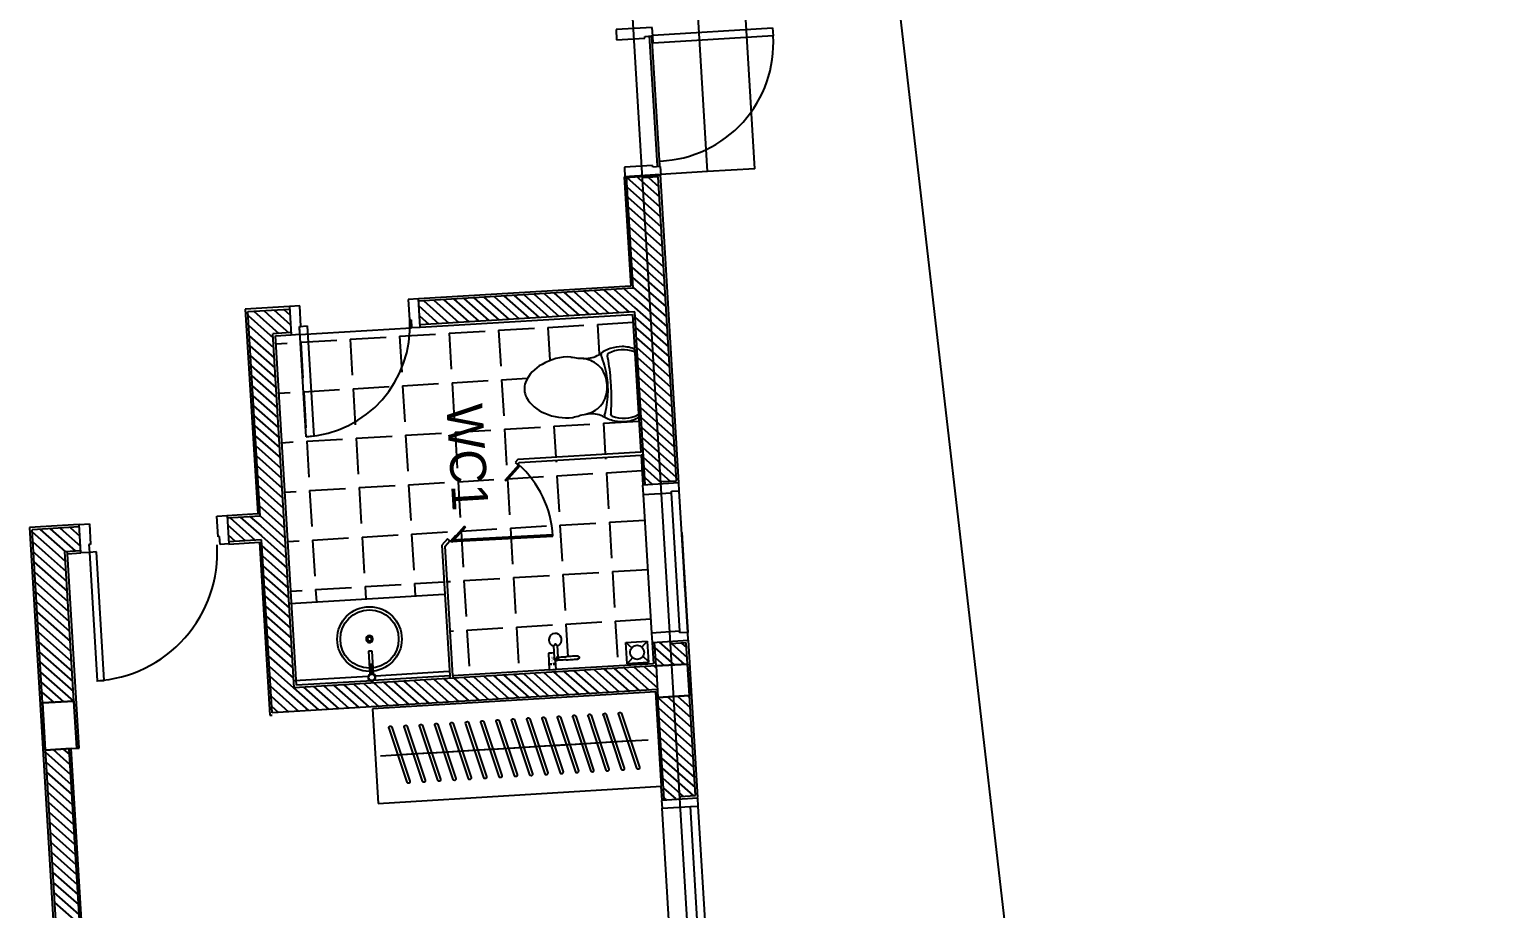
# Model space of a CAD drawing. Extents: x 550108 to 550131.4, y 1838379.2 to 1838423.5.
# Drawn here: x 550122.02 to 550131.39, y 1838406.88 to 1838412.45 of the extents above; entities that cross this region are included whole.
import ezdxf

# ---------------------------------------------------------------- set-up
doc = ezdxf.new("R2010")
doc.units = 0
for name, color, linetype in [('Level 1', 7, 'Continuous'), ('Level 10', 7, 'Continuous'), ('Level 11', 7, 'Continuous'), ('Level 13', 7, 'Continuous'), ('Level 14', 7, 'Continuous'), ('Level 15', 7, 'Continuous'), ('Level 18', 7, 'Continuous'), ('Level 23', 7, 'Continuous'), ('Level 3', 7, 'Continuous'), ('Level 4', 7, 'Continuous'), ('Level 5', 7, 'Continuous'), ('Level 6', 7, 'Continuous'), ('Level 7', 7, 'Continuous'), ('Level 8', 7, 'Continuous'), ('Level 9', 7, 'Continuous')]:
    doc.layers.add(name, color=color, linetype=linetype)

# ---------------------------------------------------------------- blocks, each defined once
blk = doc.blocks.new('FURNI2')
at = {"layer": 'Level 1'}
for p, q in [((-561.62, 439.54), (-561.62, 259.54)), ((-501.62, 439.54), (-561.62, 439.54)), ((-501.62, 259.54), (-501.62, 439.54)), ((-561.62, 259.54), (-501.62, 259.54))]:
    blk.add_line(p, q, dxfattribs=at)
blk = doc.blocks.new('CUADI0')
at = {"layer": 'Level 5'}
for p, q in [((-46.5, 9), (-40, 9)), ((-46.5, -9), (-46.5, 9)), ((-40, 9), (-40, -4)), ((41, 9), (47.5, 9)), ((41, -4), (41, 9)), ((47.5, 9), (47.5, -9)), ((-41, -9), (-46.5, -9)), ((-41, -4), (-41, -9)), ((-40, -4), (-41, -4)), ((-36.5, -9), (-41, -9)), ((-41, -9), (-41, -90.62)), ((-36.5, -90.62), (-36.5, -9)), ((42, -4), (41, -4)), ((42, -9), (42, -4)), ((47.5, -9), (42, -9)), ((-41, -90.62), (-36.5, -90.62))]:
    blk.add_line(p, q, dxfattribs=at)
blk.add_arc((-41.5, -9), 81.62, 270, 0, dxfattribs=at)
blk = doc.blocks.new('CUA_20')
at = {"layer": 'Level 5'}
for p, q in [((-42, 11.5), (-42, 87.75)), ((-42, 87.75), (-37, 87.75)), ((-37, 87.75), (-37, 11.5)), ((-47, 11.5), (-47, -11.5)), ((-41.5, 11.5), (-47, 11.5)), ((-41.5, 6.5), (-41.5, 11.5)), ((-37, 11.5), (-41.5, 11.5)), ((-37, 11.5), (-41.5, 11.5)), ((47, 11.5), (41.5, 11.5)), ((41.5, 11.5), (41.5, 6.5)), ((47, -11.5), (47, 11.5)), ((-40.5, 6.5), (-41.5, 6.5)), ((-40.5, -11.5), (-40.5, 6.5)), ((41.5, 6.5), (40.5, 6.5)), ((40.5, 6.5), (40.5, -11.5)), ((-47, -11.5), (-40.5, -11.5)), ((40.5, -11.5), (47, -11.5))]:
    blk.add_line(p, q, dxfattribs=at)
blk.add_arc((-37, 12.75), 75, 359.14136, 90, dxfattribs=at)
blk = doc.blocks.new('CUA_W0')
at = {"layer": 'Level 5'}
for p, q in [((65, 1.41), (19.52, 47.44)), ((64, 1), (18.81, 46.74)), ((0, 2.22), (0, 1.3)), ((0, 2.22), (13, 2.22)), ((13, 1.3), (0, 1.3)), ((13, 2.22), (13, 1.3)), ((52, 2.22), (52, 1.3)), ((52, 2.22), (65, 2.22)), ((65, 1.3), (52, 1.3)), ((65, 1), (59.9, 1)), ((65, 2.22), (65, 1.3))]:
    blk.add_line(p, q, dxfattribs=at)
blk.add_arc((65, 1), 65, 134.39804, 180, dxfattribs=at)
blk = doc.blocks.new('SO1100')
at = {"layer": 'Level 7'}
for p, q in [((-60, 11.5), (-65, 11.5)), ((-65, 11.5), (-65, -11.5)), ((-60, 6.5), (-60, 11.5)), ((60, 11.5), (-60, 11.5)), ((65, 11.5), (60, 11.5)), ((60, 6.5), (60, 11.5)), ((65, -11.5), (65, 11.5)), ((-60, -11.5), (-60, 6.5)), ((60, 6.5), (-60, 6.5)), ((60, -11.5), (60, 6.5)), ((-65, -11.5), (-60, -11.5)), ((60, -11.5), (-60, -11.5)), ((60, -11.5), (65, -11.5))]:
    blk.add_line(p, q, dxfattribs=at)
blk = doc.blocks.new('TOILET')
at = {"layer": 'Level 3'}
for p, q in [((21.42, -1.91), (-21.42, -1.91)), ((19.4, -1.99), (-19.4, -1.99)), ((-17.17, -33.03), (-17.86, -35.55)), ((17.17, -33.03), (17.86, -35.55))]:
    blk.add_line(p, q, dxfattribs=at)
for centre, radius, start, end in [((-4.61, -11.11), 19.16, 151.28093, 176.45134), ((-0.98, -10.72), 20.73, 156.28619, 203.71381), ((-19.37, -2.64), 0.648, 92.31678, 156.28619), ((19.37, -2.64), 0.648, 23.71381, 87.68322), ((0.98, -10.72), 20.73, 336.28619, 23.71381), ((4.61, -11.11), 19.16, 3.54866, 28.71907), ((0.19, -11.41), 23.97, 176.45134, 195.29606), ((-0.4, -11.57), 23.36, 195.29606, 215.21466), ((-1.43, -140.04), 121.56, 90.39737, 97.40697), ((0, -346.28), 327.8, 89.60263, 90.39737), ((1.43, -140.04), 121.56, 82.59303, 89.60263), ((0.4, -11.57), 23.36, 324.78534, 344.70394), ((-0.19, -11.41), 23.97, 344.70394, 3.54866), ((-19.5, -22.41), 1.38, 230.67237, 288.99267), ((-18.91, -18.55), 1.17, 205.41048, 277.5788), ((-34.35, -32.74), 16.73, 355.45589, 27.37997), ((0.06, -79.21), 58.69, 95.83215, 108.99267), ((17.89, -295.13), 277.84, 97.23514, 97.5788), ((-0.04, -38.4), 17.95, 127.4036, 162.5964), ((0, -41.6), 20.61, 90, 122.07317), ((0, -78.67), 58.15, 84.16785, 95.83215), ((0, -41.6), 20.61, 57.92683, 90), ((-0.06, -79.21), 58.69, 71.00733, 84.16785), ((0.04, -38.4), 17.95, 17.4036, 52.5964), ((-17.89, -295.13), 277.84, 82.4212, 82.76486), ((34.35, -32.74), 16.73, 152.62003, 184.54411), ((18.91, -18.55), 1.17, 262.4212, 334.58952), ((19.5, -22.41), 1.38, 251.00733, 309.32763), ((-71.92, -29.75), 54.43, 346.05362, 355.45589), ((71.92, -29.75), 54.43, 184.54411, 190.28794), ((13.71, -46.12), 32.98, 174.34872, 207.68777), ((-13.71, -46.12), 32.98, 332.31223, 3.68346), ((-194.83, -80.51), 217.12, 9.68098, 10.89491), ((4.51, -52.86), 21.76, 203.22164, 244.77183), ((-4.51, -52.86), 21.76, 295.22817, 336.77836), ((0, -62.44), 11.17, 244.77183, 295.22817)]:
    blk.add_arc(centre, radius, start, end, dxfattribs=at)
blk = doc.blocks.new('___V_0')
at = {"layer": 'Level 3'}
for p, q in [((-9.89, 2.78), (-9.86, 2.78)), ((-9.89, 0.78), (-9.89, 0.78)), ((2.09, 0.87), (2.09, -6.52)), ((3.75, 8.49), (3.88, 2.89)), ((6, 8.49), (3.86, 8.49)), ((4.59, -6.57), (4.59, 0.79)), ((5, 5.61), (5, 4.26)), ((5, 1.82), (5, 1.78)), ((6, 0.78), (5.99, 0.78)), ((8.14, 8.49), (6, 8.49)), ((7, 4.26), (7, 5.61)), ((7, 1.78), (7, 1.85)), ((8, -2.01), (8.25, 8.49)), ((4.59, -2.01), (6, -2.01)), ((6, -2.01), (8, -2.01)), ((-0.77, -10.58), (-0.75, -10.8)), ((7.25, -10.8), (7.27, -10.58))]:
    blk.add_line(p, q, dxfattribs=at)
for points in [[(-10.24, 0.78), (-10.28, 0.78), (-10.32, 0.78), (-10.36, 0.78), (-10.4, 0.79), (-10.43, 0.8), (-10.47, 0.81), (-10.51, 0.82), (-10.55, 0.83), (-10.59, 0.84), (-10.63, 0.86), (-10.66, 0.87), (-10.7, 0.89), (-10.73, 0.91), (-10.77, 0.93), (-10.8, 0.95), (-10.83, 0.98), (-10.86, 1), (-10.9, 1.03), (-10.92, 1.05), (-10.95, 1.08), (-10.98, 1.11), (-11.01, 1.14), (-11.03, 1.17), (-11.06, 1.2), (-11.08, 1.24), (-11.1, 1.27), (-11.12, 1.31), (-11.14, 1.34), (-11.15, 1.38), (-11.17, 1.41), (-11.18, 1.45), (-11.19, 1.49), (-11.2, 1.53), (-11.21, 1.57), (-11.22, 1.61), (-11.23, 1.65), (-11.23, 1.69), (-11.23, 1.73), (-11.24, 1.77), (-11.24, 1.81), (-11.23, 1.85), (-11.23, 1.89), (-11.22, 1.93), (-11.22, 1.97), (-11.21, 2), (-11.2, 2.04), (-11.19, 2.08), (-11.18, 2.12), (-11.16, 2.16), (-11.15, 2.19), (-11.13, 2.23), (-11.11, 2.26), (-11.09, 2.3), (-11.07, 2.33), (-11.04, 2.37), (-11.02, 2.4), (-10.99, 2.43), (-10.97, 2.46), (-10.94, 2.49), (-10.91, 2.51), (-10.88, 2.54), (-10.85, 2.57), (-10.82, 2.59), (-10.79, 2.61), (-10.75, 2.63), (-10.72, 2.65), (-10.68, 2.67), (-10.65, 2.69), (-10.61, 2.71), (-10.57, 2.72), (-10.53, 2.73), (-10.49, 2.74), (-10.46, 2.75), (-10.42, 2.76), (-10.38, 2.77), (-10.34, 2.77), (-10.3, 2.78), (-10.26, 2.78), (-10.24, 2.78)], [(-2.92, 2.78), (-4.23, 2.78), (-5.42, 2.78), (-6.48, 2.78), (-7.42, 2.78), (-8.22, 2.78), (-8.89, 2.78), (-9.42, 2.78), (-9.82, 2.78), (-10.09, 2.78), (-10.22, 2.78), (-10.24, 2.78)], [(-10.24, 2.78), (-10.17, 2.78), (-9.96, 2.78), (-9.89, 2.78)], [(-9.89, 0.78), (-10.13, 0.78), (-10.23, 0.78), (-10.24, 0.78)], [(-10.24, 0.78), (-10.17, 0.78), (-9.96, 0.78), (-9.63, 0.78), (-9.15, 0.78), (-8.55, 0.78), (-7.81, 0.78), (-6.93, 0.78), (-5.93, 0.78), (-4.8, 0.78), (-3.54, 0.78), (-2.92, 0.78)], [(-2.92, 2.78), (-1.79, 2.78), (-0.77, 2.78), (0.14, 2.78), (0.94, 2.78), (1.63, 2.78), (2.2, 2.78), (2.61, 2.78)], [(2.09, 0.78), (1.56, 0.78), (0.86, 0.78), (0.05, 0.78), (-0.87, 0.78), (-1.9, 0.78), (-2.92, 0.78)], [(2.09, 1.78), (2.09, 1.77), (2.09, 1.75), (2.09, 1.73), (2.09, 1.7), (2.09, 1.67), (2.09, 1.63), (2.09, 1.58), (2.09, 1.53), (2.09, 1.47), (2.09, 1.41), (2.09, 1.34), (2.09, 1.26), (2.09, 1.18), (2.09, 1.09), (2.09, 1), (2.09, 0.9), (2.09, 0.83)], [(2.66, 2.78), (3.01, 2.78), (3.24, 2.78), (3.34, 2.78)], [(3.34, 0.78), (3.22, 0.78), (2.98, 0.78), (2.82, 0.78)], [(4.59, 0.83), (4.59, 0.93), (4.59, 1.03), (4.59, 1.12), (4.59, 1.21), (4.59, 1.29), (4.59, 1.36), (4.59, 1.43), (4.59, 1.49), (4.59, 1.55), (4.59, 1.6), (4.59, 1.64), (4.59, 1.68), (4.59, 1.71), (4.59, 1.74), (4.59, 1.76), (4.59, 1.77), (4.59, 1.78)], [(5.99, 2.78), (6, 2.78), (6, 2.78)], [(2.18, -6.4), (2.02, -6.45), (1.87, -6.5), (1.72, -6.55), (1.57, -6.62), (1.43, -6.69), (1.29, -6.76), (1.15, -6.84), (1.01, -6.93), (0.88, -7.02), (0.75, -7.11), (0.62, -7.21), (0.5, -7.32), (0.39, -7.43), (0.28, -7.55), (0.17, -7.67), (0.07, -7.79), (-0.03, -7.92), (-0.12, -8.05), (-0.21, -8.18), (-0.29, -8.32), (-0.36, -8.46), (-0.43, -8.61), (-0.5, -8.75), (-0.55, -8.9), (-0.61, -9.05), (-0.65, -9.21), (-0.69, -9.36), (-0.72, -9.52), (-0.75, -9.68), (-0.77, -9.84), (-0.78, -10), (-0.79, -10.16), (-0.79, -10.32), (-0.78, -10.48), (-0.77, -10.64), (-0.75, -10.79), (-0.72, -10.95), (-0.69, -11.11), (-0.65, -11.26), (-0.61, -11.42), (-0.56, -11.57), (-0.55, -11.6)], [(7.05, -11.6), (7.1, -11.45), (7.14, -11.29), (7.18, -11.14), (7.22, -10.98), (7.24, -10.82), (7.27, -10.67), (7.28, -10.51), (7.29, -10.35), (7.29, -10.19), (7.28, -10.03), (7.27, -9.87), (7.25, -9.71), (7.23, -9.55), (7.2, -9.39), (7.16, -9.24), (7.11, -9.08), (7.06, -8.93), (7.01, -8.78), (6.95, -8.63), (6.88, -8.49), (6.8, -8.35), (6.72, -8.21), (6.64, -8.07), (6.55, -7.94), (6.45, -7.81), (6.35, -7.69), (6.24, -7.57), (6.13, -7.45), (6.02, -7.34), (5.9, -7.23), (5.77, -7.13), (5.65, -7.04), (5.52, -6.94), (5.38, -6.86), (5.24, -6.78), (5.1, -6.7), (4.95, -6.63), (4.81, -6.57), (4.66, -6.51), (4.52, -6.46)]]:
    blk.add_lwpolyline(points, dxfattribs=at)
for centre, major_axis, start_param, end_param in [((3.25, -10.25), (4.04, 0), 2.807097, 2.848132), ((3.25, -10.25), (4.04, 0), 0.265335, 0.301153), ((3.25, -10.25), (4.04, 0), 3.224486, 3.28342), ((3.25, -10.47), (4.02, 0), 3.224486, 3.311483), ((3.25, -10.25), (4.04, 0), 3.384639, 3.759743), ((3.25, -10.47), (4.02, 0), 3.412376, 4.712389), ((3.25, -10.25), (4.04, 0), 4.16153, 4.302053), ((3.25, -10.25), (4.04, 0), 4.558722, 4.712389), ((3.25, -10.47), (-4.02, 0), 1.570796, 3.097693), ((3.25, -10.25), (4.04, 0), 5.808134, 6.228395)]:
    blk.add_ellipse(centre, major_axis=major_axis, ratio=0.98191, start_param=start_param, end_param=end_param, dxfattribs=at)
for points, degree in [([(2.11, 1.56), (2.09, 1.7), (2.09, 2), (2.24, 2.41), (2.52, 2.75), (2.91, 2.98), (3.2, 3.03), (3.34, 3.03)], 3), ([(2.09, 0.83), (2.09, 0.95), (2.16, 1.19), (2.44, 1.5), (2.85, 1.7), (3.18, 1.75), (3.34, 1.75)], 3), ([(3.34, 3.03), (3.49, 3.03), (3.78, 2.98), (4.16, 2.75), (4.45, 2.41), (4.57, 2.07), (4.59, 1.85), (4.59, 1.78)], 3), ([(3.34, 1.75), (3.51, 1.75), (3.83, 1.7), (4.25, 1.5), (4.53, 1.19), (4.59, 0.95), (4.59, 0.83)], 3), ([(2.12, -6.45), (2.14, -6.42), (2.16, -6.4), (2.21, -6.4), (2.26, -6.41), (2.29, -6.44), (2.31, -6.48)], 3), ([(2.31, -6.48), (2.33, -6.51), (2.36, -6.57), (2.42, -6.65), (2.47, -6.71), (2.51, -6.76), (2.55, -6.79), (2.58, -6.82), (2.6, -6.84), (2.63, -6.86), (2.67, -6.89), (2.72, -6.92), (2.77, -6.95), (2.82, -6.97), (2.86, -6.99), (2.9, -7), (2.96, -7.02), (3.07, -7.04), (3.17, -7.07), (3.25, -7.08)], 3), ([(3.15, -7.64), (3.12, -7.63), (3.07, -7.61), (3.02, -7.59), (2.99, -7.58)], 3), ([(3.25, -7.08), (3.27, -7.08), (3.3, -7.08), (3.33, -7.09), (3.34, -7.09)], 3), ([(3.3, -7.67), (3.28, -7.67), (3.27, -7.66), (3.25, -7.66)], 2), ([(3.34, -7.09), (3.41, -7.09), (3.51, -7.09), (3.62, -7.08), (3.68, -7.07), (3.72, -7.07), (3.76, -7.06), (3.81, -7.05), (3.87, -7.03), (3.92, -7.01), (3.96, -6.99), (3.98, -6.98), (3.99, -6.98), (4, -6.97), (4.02, -6.96), (4.05, -6.94), (4.09, -6.92), (4.13, -6.89), (4.15, -6.86), (4.17, -6.85), (4.19, -6.83), (4.22, -6.8), (4.24, -6.77), (4.28, -6.73), (4.31, -6.68), (4.36, -6.62), (4.38, -6.56), (4.4, -6.53)], 3), ([(3.55, -7.63), (3.53, -7.64), (3.47, -7.66), (3.4, -7.67), (3.34, -7.67)], 3), ([(4.4, -6.53), (4.41, -6.52), (4.43, -6.49), (4.46, -6.46), (4.49, -6.45), (4.53, -6.46), (4.56, -6.48), (4.57, -6.51)], 3)]:
    blk.add_open_spline(points, degree=degree, dxfattribs=at)
blk = doc.blocks.new('___B__')
at = {"layer": 'Level 3'}
for p, q in [((-49, 54.13), (49, 54.13)), ((1.19, 20.92), (-1.2, 20.92)), ((-1.2, 20.92), (-1.2, 6.42)), ((1.19, 6.43), (1.19, 20.92)), ((-0.3, 12.56), (-0.3, 6.33)), ((0.29, 12.56), (-0.3, 12.56)), ((0.29, 6.33), (0.29, 12.56)), ((-2.29, 5), (-49, 5)), ((49, 5), (2.29, 5))]:
    blk.add_line(p, q, dxfattribs=at)
for centre, radius in [((0, 28.62), 20.5), ((0, 28.62), 18.5), ((0, 28.62), 1.37), ((0, 4.35), 2)]:
    blk.add_circle(centre, radius, dxfattribs=at)
for centre, radius, start, end in [((0, 28.62), 2.2, 0, 180), ((0, 28.62), 2.2, 180, 0), ((0, 28.62), 1.37, 0, 180), ((0, 28.62), 1.37, 180, 0), ((0, 4.35), 2.39, 120.1574, 60.23163)]:
    blk.add_arc(centre, radius, start, end, dxfattribs=at)
blk = doc.blocks.new('D820X2')
at = {"layer": 'Level 5'}
for p, q in [((30.5, 4), (30.5, 74.12)), ((30.5, 74.12), (35.5, 74.12)), ((35.5, 74.12), (35.5, 4)), ((-35.5, 9), (-41, 9)), ((-41, 9), (-41, -9)), ((-35.5, 4), (-35.5, 9)), ((-34.5, 4), (-35.5, 4)), ((-34.5, -9), (-34.5, 4)), ((35.5, 4), (30.5, 4)), ((35.5, 4), (34.5, 4)), ((34.5, 4), (34.5, -9)), ((41, 9), (35.5, 9)), ((35.5, 9), (35.5, 4)), ((41, -9), (41, 9)), ((-41, -9), (-34.5, -9)), ((34.5, -9), (41, -9))]:
    blk.add_line(p, q, dxfattribs=at)
blk.add_arc((35.5, 4), 70.12, 90, 180, dxfattribs=at)
blk = doc.blocks.new('CUA_S1')
at = {"layer": 'Level 7'}
for p, q in [((-45, 11.5), (-50, 11.5)), ((-50, 11.5), (-50, -11.5)), ((-45, 6.5), (-45, 11.5)), ((45, 11.5), (-45, 11.5)), ((0, 11.5), (-45, 11.5)), ((-18.56, 11.5), (0, 11.5)), ((0, 11.5), (45, 11.5)), ((18.56, 11.5), (0, 11.5)), ((50, 11.5), (45, 11.5)), ((45, 11.5), (45, 6.5)), ((50, -11.5), (50, 11.5)), ((-44, 6.5), (-45, 6.5)), ((-44, -11.5), (-44, 6.5)), ((44, 6.5), (-44, 6.5)), ((45, 6.5), (44, 6.5)), ((44, 6.5), (44, -11.5)), ((-50, -11.5), (-44, -11.5)), ((-44, -11.5), (44, -11.5)), ((44, -11.5), (50, -11.5))]:
    blk.add_line(p, q, dxfattribs=at)
blk = doc.blocks.new('REPEAT')
at = {"layer": 'Level 11'}
for p, q in [((-151.62, -17.13), (-142.31, 17.65)), ((-149.69, -17.65), (-140.38, 17.13)), ((-141.89, -17.13), (-132.57, 17.65)), ((-139.96, -17.65), (-130.64, 17.13)), ((-132.16, -17.13), (-122.84, 17.65)), ((-130.23, -17.65), (-120.91, 17.13)), ((-122.42, -17.13), (-113.11, 17.65)), ((-120.49, -17.65), (-111.18, 17.13)), ((-112.69, -17.13), (-103.37, 17.65)), ((-110.76, -17.65), (-101.44, 17.13)), ((-102.96, -17.13), (-93.64, 17.65)), ((-101.03, -17.65), (-91.71, 17.13)), ((-93.22, -17.13), (-83.91, 17.65)), ((-91.29, -17.65), (-81.98, 17.13)), ((-83.49, -17.13), (-74.17, 17.65)), ((-81.56, -17.65), (-72.24, 17.13)), ((-73.76, -17.13), (-64.44, 17.65)), ((-71.83, -17.65), (-62.51, 17.13)), ((-64.02, -17.13), (-54.71, 17.65)), ((-62.09, -17.65), (-52.78, 17.13)), ((-54.29, -17.13), (-44.97, 17.65)), ((-52.36, -17.65), (-43.04, 17.13)), ((-44.56, -17.13), (-35.24, 17.65)), ((-42.63, -17.65), (-33.31, 17.13)), ((-34.82, -17.13), (-25.51, 17.65)), ((-32.89, -17.65), (-23.58, 17.13)), ((-25.09, -17.13), (-15.77, 17.65)), ((-23.16, -17.65), (-13.84, 17.13)), ((-15.36, -17.13), (-6.04, 17.65)), ((-13.43, -17.65), (-4.11, 17.13)), ((-5.62, -17.13), (3.69, 17.65)), ((-3.69, -17.65), (5.62, 17.13)), ((-158, 0), (-134, 0)), ((-148.27, 0), (-124.27, 0)), ((-138.53, 0), (-114.53, 0)), ((-128.8, 0), (-104.8, 0)), ((-119.07, 0), (-95.07, 0)), ((-109.33, 0), (-85.33, 0)), ((-99.6, 0), (-75.6, 0)), ((-89.87, 0), (-65.87, 0)), ((-80.13, 0), (-56.13, 0)), ((-70.4, 0), (-46.4, 0)), ((-60.67, 0), (-36.67, 0)), ((-50.93, 0), (-26.93, 0)), ((-41.2, 0), (-17.2, 0)), ((-31.47, 0), (-7.47, 0)), ((-21.73, 0), (2.27, 0)), ((-12, 0), (12, 0))]:
    blk.add_line(p, q, dxfattribs=at)
for centre, start, end in [((-141.34, 17.39), 345, 165), ((-131.61, 17.39), 345, 165), ((-121.87, 17.39), 345, 165), ((-112.14, 17.39), 345, 165), ((-102.41, 17.39), 345, 165), ((-92.67, 17.39), 345, 165), ((-82.94, 17.39), 345, 165), ((-73.21, 17.39), 345, 165), ((-63.47, 17.39), 345, 165), ((-53.74, 17.39), 345, 165), ((-44.01, 17.39), 345, 165), ((-34.27, 17.39), 345, 165), ((-24.54, 17.39), 345, 165), ((-14.81, 17.39), 345, 165), ((-5.07, 17.39), 345, 165), ((4.66, 17.39), 345, 165), ((-150.66, -17.39), 165, 345), ((-140.93, -17.39), 165, 345), ((-131.19, -17.39), 165, 345), ((-121.46, -17.39), 165, 345), ((-111.73, -17.39), 165, 345), ((-101.99, -17.39), 165, 345), ((-92.26, -17.39), 165, 345), ((-82.53, -17.39), 165, 345), ((-72.79, -17.39), 165, 345), ((-63.06, -17.39), 165, 345), ((-53.33, -17.39), 165, 345), ((-43.59, -17.39), 165, 345), ((-33.86, -17.39), 165, 345), ((-24.13, -17.39), 165, 345), ((-14.39, -17.39), 165, 345), ((-4.66, -17.39), 165, 345)]:
    blk.add_arc(centre, 1, start, end, dxfattribs=at)

msp = doc.modelspace()

# ---------------------------------------------------------------- linework, layer by layer
at = {"layer": 'Level 10'}
msp.add_line((550126.412, 1838422.3114), (550131.3862, 1838379.194), dxfattribs=at)
at = {"layer": 'Level 13'}
for p, q in [((550125.7992, 1838408.5642), (550125.9339, 1838408.5723)), ((550125.8073, 1838408.4294), (550125.7992, 1838408.5642)), ((550125.7992, 1838408.5642), (550125.8369, 1838408.5307)), ((550125.9004, 1838408.5346), (550125.9339, 1838408.5723)), ((550125.9339, 1838408.5723), (550125.942, 1838408.4376)), ((550125.8408, 1838408.4672), (550125.8073, 1838408.4294)), ((550125.942, 1838408.4376), (550125.8073, 1838408.4294)), ((550125.908, 1838408.4758), (550125.9415, 1838408.446))]:
    msp.add_line(p, q, dxfattribs=at)
msp.add_circle((550125.8706, 1838408.5009), 0.045, dxfattribs=at)
at = {"layer": 'Level 14'}
for p, q in [((550125.8039, 1838411.5155), (550126.0156, 1838411.3279)), ((550125.8629, 1838411.5233), (550126.0118, 1838411.3914)), ((550125.9423, 1838411.5131), (550126.0079, 1838411.4549)), ((550125.8077, 1838411.4519), (550126.0194, 1838411.2643)), ((550125.8116, 1838411.3884), (550126.0233, 1838411.2008)), ((550125.8154, 1838411.3249), (550126.0271, 1838411.1373)), ((550125.8192, 1838411.2614), (550126.0309, 1838411.0738)), ((550125.8231, 1838411.1978), (550126.0348, 1838411.0102)), ((550125.8269, 1838411.1343), (550126.0386, 1838410.9467)), ((550125.8307, 1838411.0708), (550126.0424, 1838410.8832)), ((550125.8346, 1838411.0073), (550126.0462, 1838410.8197)), ((550125.8384, 1838410.9437), (550126.0501, 1838410.7561)), ((550125.8422, 1838410.8802), (550126.0539, 1838410.6926)), ((550124.7722, 1838410.7462), (550124.9309, 1838410.6055)), ((550124.8357, 1838410.75), (550124.9944, 1838410.6093)), ((550124.8992, 1838410.7539), (550125.058, 1838410.6132)), ((550124.9627, 1838410.7577), (550125.1215, 1838410.617)), ((550125.0263, 1838410.7615), (550125.185, 1838410.6208)), ((550125.0898, 1838410.7654), (550125.2485, 1838410.6247)), ((550125.1533, 1838410.7692), (550125.3121, 1838410.6285)), ((550125.2168, 1838410.773), (550125.3756, 1838410.6323)), ((550125.2804, 1838410.7769), (550125.4391, 1838410.6362)), ((550125.3439, 1838410.7807), (550125.5026, 1838410.64)), ((550125.4074, 1838410.7845), (550125.5662, 1838410.6438)), ((550125.4709, 1838410.7884), (550125.6297, 1838410.6477)), ((550125.5344, 1838410.7922), (550125.6932, 1838410.6515)), ((550125.598, 1838410.796), (550125.7567, 1838410.6553)), ((550125.6615, 1838410.7999), (550125.8203, 1838410.6592)), ((550125.725, 1838410.8037), (550125.8537, 1838410.6896)), ((550125.7885, 1838410.8075), (550125.8499, 1838410.7532)), ((550125.8461, 1838410.8167), (550126.0577, 1838410.6291)), ((550125.8499, 1838410.7532), (550126.0616, 1838410.5656)), ((550123.4382, 1838410.6657), (550123.5574, 1838410.5601)), ((550123.5017, 1838410.6695), (550123.5535, 1838410.6236)), ((550123.5652, 1838410.6734), (550123.6714, 1838410.5793)), ((550123.6287, 1838410.6772), (550123.6676, 1838410.6428)), ((550124.4857, 1838410.6995), (550124.6133, 1838410.5863)), ((550124.5181, 1838410.7309), (550124.6768, 1838410.5902)), ((550124.5816, 1838410.7347), (550124.7404, 1838410.594)), ((550124.6451, 1838410.7385), (550124.8039, 1838410.5978)), ((550124.7086, 1838410.7424), (550124.8674, 1838410.6017)), ((550125.8537, 1838410.6896), (550126.0654, 1838410.502)), ((550123.4024, 1838410.6372), (550123.5612, 1838410.4965)), ((550123.4063, 1838410.5737), (550123.565, 1838410.433)), ((550123.5535, 1838410.6236), (550123.6604, 1838410.5289)), ((550123.5574, 1838410.5601), (550123.5969, 1838410.525)), ((550124.4895, 1838410.6359), (550124.5498, 1838410.5825)), ((550125.8576, 1838410.6261), (550126.0692, 1838410.4385)), ((550125.8614, 1838410.5626), (550126.0731, 1838410.375)), ((550123.4101, 1838410.5102), (550123.5689, 1838410.3695)), ((550125.8652, 1838410.4991), (550126.0769, 1838410.3115)), ((550123.4139, 1838410.4467), (550123.5727, 1838410.306)), ((550123.4178, 1838410.3831), (550123.5765, 1838410.2425)), ((550125.8691, 1838410.4355), (550126.0807, 1838410.248)), ((550125.8729, 1838410.372), (550126.0846, 1838410.1844)), ((550123.4216, 1838410.3196), (550123.5804, 1838410.1789)), ((550125.8767, 1838410.3085), (550126.0884, 1838410.1209)), ((550123.4254, 1838410.2561), (550123.5842, 1838410.1154)), ((550123.4293, 1838410.1926), (550123.588, 1838410.0519)), ((550125.8806, 1838410.245), (550126.0922, 1838410.0574)), ((550125.8844, 1838410.1814), (550126.0961, 1838409.9939)), ((550123.4331, 1838410.129), (550123.5919, 1838409.9884)), ((550125.8882, 1838410.1179), (550126.0999, 1838409.9303)), ((550123.4369, 1838410.0655), (550123.5957, 1838409.9248)), ((550123.4408, 1838410.002), (550123.5995, 1838409.8613)), ((550125.8921, 1838410.0544), (550126.1037, 1838409.8668)), ((550123.4446, 1838409.9385), (550123.6034, 1838409.7978)), ((550125.8959, 1838409.9909), (550126.1076, 1838409.8033)), ((550125.8997, 1838409.9274), (550126.1114, 1838409.7398)), ((550123.4484, 1838409.875), (550123.6072, 1838409.7343)), ((550123.4523, 1838409.8114), (550123.611, 1838409.6707)), ((550125.9036, 1838409.8638), (550126.1152, 1838409.6762)), ((550123.4561, 1838409.7479), (550123.6149, 1838409.6072)), ((550125.9074, 1838409.8003), (550126.1191, 1838409.6127)), ((550125.9112, 1838409.7368), (550126.0793, 1838409.5878)), ((550123.4599, 1838409.6844), (550123.6187, 1838409.5437)), ((550123.4638, 1838409.6209), (550123.6225, 1838409.4802)), ((550125.9151, 1838409.6733), (550126.0209, 1838409.5795)), ((550123.4676, 1838409.5573), (550123.6264, 1838409.4166)), ((550125.9189, 1838409.6097), (550125.9681, 1838409.5661)), ((550123.4714, 1838409.4938), (550123.6302, 1838409.3531)), ((550123.2895, 1838409.3544), (550123.4483, 1838409.2137)), ((550123.353, 1838409.3582), (550123.4868, 1838409.2397)), ((550123.4166, 1838409.362), (550123.4829, 1838409.3032)), ((550123.4753, 1838409.4303), (550123.634, 1838409.2896)), ((550123.4791, 1838409.3668), (550123.6379, 1838409.2261)), ((550122.0326, 1838409.2657), (550122.1778, 1838409.137)), ((550122.0826, 1838409.2816), (550122.2413, 1838409.1409)), ((550122.1461, 1838409.2854), (550122.3048, 1838409.1447)), ((550122.2096, 1838409.2892), (550122.3386, 1838409.1749)), ((550122.2731, 1838409.2931), (550122.3347, 1838409.2384)), ((550123.2722, 1838409.3096), (550123.3848, 1838409.2099)), ((550123.276, 1838409.2461), (550123.3212, 1838409.206)), ((550123.4829, 1838409.3032), (550123.6417, 1838409.1625)), ((550122.0364, 1838409.2022), (550122.1143, 1838409.1332)), ((550123.4868, 1838409.2397), (550123.6455, 1838409.099)), ((550123.4906, 1838409.1762), (550123.6494, 1838409.0355)), ((550122.0402, 1838409.1387), (550122.0507, 1838409.1294)), ((550122.0441, 1838409.0752), (550122.2557, 1838408.8876)), ((550122.0507, 1838409.1294), (550122.2519, 1838408.9511)), ((550122.1143, 1838409.1332), (550122.2481, 1838409.0146)), ((550122.1778, 1838409.137), (550122.2442, 1838409.0781)), ((550123.4944, 1838409.1127), (550123.6532, 1838408.972)), ((550122.0479, 1838409.0116), (550122.2596, 1838408.8241)), ((550123.4983, 1838409.0491), (550123.657, 1838408.9084)), ((550123.5021, 1838408.9856), (550123.6609, 1838408.8449)), ((550122.0517, 1838408.9481), (550122.2634, 1838408.7605)), ((550122.0556, 1838408.8846), (550122.2672, 1838408.697)), ((550123.5059, 1838408.9221), (550123.6647, 1838408.7814)), ((550122.0594, 1838408.8211), (550122.2711, 1838408.6335)), ((550123.5098, 1838408.8586), (550123.6685, 1838408.7179)), ((550123.5136, 1838408.795), (550123.6724, 1838408.6543)), ((550122.0632, 1838408.7575), (550122.2749, 1838408.57)), ((550122.0671, 1838408.694), (550122.2787, 1838408.5064)), ((550123.5174, 1838408.7315), (550123.6762, 1838408.5908)), ((550122.0709, 1838408.6305), (550122.2826, 1838408.4429)), ((550123.5213, 1838408.668), (550123.68, 1838408.5273)), ((550123.5251, 1838408.6045), (550123.6839, 1838408.4638)), ((550122.0747, 1838408.567), (550122.2864, 1838408.3794)), ((550122.0786, 1838408.5035), (550122.2902, 1838408.3159)), ((550123.5289, 1838408.5409), (550123.6877, 1838408.4003)), ((550125.9841, 1838408.5298), (550126.1054, 1838408.4223)), ((550126.0102, 1838408.5668), (550126.1689, 1838408.4261)), ((550126.0737, 1838408.5706), (550126.0822, 1838408.5631)), ((550126.0896, 1838408.5566), (550126.1881, 1838408.4693)), ((550126.1531, 1838408.5604), (550126.1842, 1838408.5328)), ((550122.0824, 1838408.4399), (550122.2941, 1838408.2523)), ((550123.5328, 1838408.4774), (550123.6915, 1838408.3367)), ((550123.5366, 1838408.4139), (550123.6915, 1838408.2766)), ((550125.7878, 1838408.4031), (550125.9465, 1838408.2624)), ((550125.8513, 1838408.407), (550125.9994, 1838408.2757)), ((550125.9148, 1838408.4108), (550125.9956, 1838408.3392)), ((550125.9783, 1838408.4146), (550125.9917, 1838408.4028)), ((550125.9879, 1838408.4663), (550126.0419, 1838408.4185)), ((550122.0862, 1838408.3764), (550122.294, 1838408.1923)), ((550122.0901, 1838408.3129), (550122.2304, 1838408.1885)), ((550123.5404, 1838408.3504), (550123.628, 1838408.2728)), ((550124.1997, 1838408.3073), (550124.3584, 1838408.1666)), ((550124.2632, 1838408.3111), (550124.422, 1838408.1704)), ((550124.3267, 1838408.315), (550124.4855, 1838408.1743)), ((550124.3902, 1838408.3188), (550124.549, 1838408.1781)), ((550124.4538, 1838408.3226), (550124.6125, 1838408.1819)), ((550124.5173, 1838408.3265), (550124.6761, 1838408.1858)), ((550124.5808, 1838408.3303), (550124.7396, 1838408.1896)), ((550124.6443, 1838408.3341), (550124.8031, 1838408.1934)), ((550124.7079, 1838408.338), (550124.8666, 1838408.1973)), ((550124.7714, 1838408.3418), (550124.9302, 1838408.2011)), ((550124.8349, 1838408.3456), (550124.9937, 1838408.2049)), ((550124.8984, 1838408.3495), (550125.0572, 1838408.2088)), ((550124.962, 1838408.3533), (550125.1207, 1838408.2126)), ((550125.0255, 1838408.3571), (550125.1842, 1838408.2164)), ((550125.089, 1838408.361), (550125.2478, 1838408.2203)), ((550125.1525, 1838408.3648), (550125.3113, 1838408.2241)), ((550125.2161, 1838408.3686), (550125.3748, 1838408.2279)), ((550125.2796, 1838408.3725), (550125.4383, 1838408.2318)), ((550125.3431, 1838408.3763), (550125.5019, 1838408.2356)), ((550125.4066, 1838408.3801), (550125.5654, 1838408.2394)), ((550125.4702, 1838408.384), (550125.6289, 1838408.2433)), ((550125.5337, 1838408.3878), (550125.6924, 1838408.2471)), ((550125.5972, 1838408.3916), (550125.756, 1838408.2509)), ((550125.6607, 1838408.3955), (550125.8195, 1838408.2548)), ((550125.7243, 1838408.3993), (550125.883, 1838408.2586)), ((550122.0939, 1838408.2494), (550122.1669, 1838408.1846)), ((550123.5443, 1838408.2868), (550123.5644, 1838408.269)), ((550123.5481, 1838408.2233), (550123.6597, 1838408.1244)), ((550123.5644, 1838408.269), (550123.7232, 1838408.1283)), ((550123.628, 1838408.2728), (550123.7867, 1838408.1321)), ((550123.6915, 1838408.2766), (550123.8502, 1838408.1359)), ((550123.755, 1838408.2805), (550123.9138, 1838408.1398)), ((550123.8185, 1838408.2843), (550123.9773, 1838408.1436)), ((550123.8821, 1838408.2881), (550124.0408, 1838408.1474)), ((550123.9456, 1838408.292), (550124.1043, 1838408.1513)), ((550124.0091, 1838408.2958), (550124.1679, 1838408.1551)), ((550124.0726, 1838408.2996), (550124.2314, 1838408.1589)), ((550124.1362, 1838408.3035), (550124.2949, 1838408.1628)), ((550126.063, 1838408.2194), (550126.2111, 1838408.0881)), ((550126.1265, 1838408.2232), (550126.2072, 1838408.1517)), ((550126.19, 1838408.227), (550126.2034, 1838408.2152)), ((550122.0977, 1838408.1858), (550122.1034, 1838408.1808)), ((550123.5519, 1838408.1598), (550123.5961, 1838408.1206)), ((550126.0032, 1838408.2122), (550126.2149, 1838408.0246)), ((550126.0071, 1838408.1487), (550126.2187, 1838407.9611)), ((550126.0109, 1838408.0852), (550126.2226, 1838407.8976)), ((550126.0147, 1838408.0216), (550126.2264, 1838407.834)), ((550126.0185, 1838407.9581), (550126.2302, 1838407.7705)), ((550122.1169, 1838407.8682), (550122.2756, 1838407.7275)), ((550122.1668, 1838407.8841), (550122.2718, 1838407.791)), ((550122.2303, 1838407.8879), (550122.268, 1838407.8546)), ((550126.0224, 1838407.8946), (550126.2341, 1838407.707)), ((550122.1207, 1838407.8047), (550122.2795, 1838407.664)), ((550126.0262, 1838407.8311), (550126.2379, 1838407.6435)), ((550126.03, 1838407.7675), (550126.2269, 1838407.5931)), ((550122.1245, 1838407.7412), (550122.2833, 1838407.6005)), ((550122.1284, 1838407.6776), (550122.2871, 1838407.5369)), ((550126.0339, 1838407.704), (550126.1634, 1838407.5893)), ((550122.1322, 1838407.6141), (550122.291, 1838407.4734)), ((550126.0377, 1838407.6405), (550126.1157, 1838407.5714)), ((550126.0415, 1838407.577), (550126.0522, 1838407.5675)), ((550122.136, 1838407.5506), (550122.2948, 1838407.4099)), ((550122.1399, 1838407.4871), (550122.2986, 1838407.3464)), ((550122.1437, 1838407.4235), (550122.3025, 1838407.2828)), ((550122.1475, 1838407.36), (550122.3063, 1838407.2193)), ((550122.1514, 1838407.2965), (550122.3101, 1838407.1558)), ((550122.1552, 1838407.233), (550122.314, 1838407.0923)), ((550122.159, 1838407.1694), (550122.3178, 1838407.0288)), ((550122.1629, 1838407.1059), (550122.3216, 1838406.9652)), ((550122.1667, 1838407.0424), (550122.3255, 1838406.9017)), ((550122.1705, 1838406.9789), (550122.3293, 1838406.8382)), ((550122.1744, 1838406.9153), (550122.3331, 1838406.7747))]:
    msp.add_line(p, q, dxfattribs=at)
at = {"layer": 'Level 15'}
for p, q in [((550124.9913, 1838410.5441), (550125.2195, 1838410.5579)), ((550125.3051, 1838410.5631), (550125.5333, 1838410.5768)), ((550125.3051, 1838410.5631), (550125.3176, 1838410.3553)), ((550125.6189, 1838410.582), (550125.8444, 1838410.5956)), ((550125.6189, 1838410.582), (550125.6301, 1838410.3948)), ((550123.5785, 1838410.4589), (550123.6508, 1838410.4633)), ((550123.7363, 1838410.4684), (550123.9645, 1838410.4822)), ((550123.7363, 1838410.4684), (550123.7501, 1838410.2402)), ((550124.0501, 1838410.4874), (550124.2783, 1838410.5011)), ((550124.0501, 1838410.4874), (550124.0638, 1838410.2592)), ((550124.3638, 1838410.5063), (550124.592, 1838410.5201)), ((550124.3638, 1838410.5063), (550124.3776, 1838410.2781)), ((550124.6776, 1838410.5252), (550124.9058, 1838410.539)), ((550124.6776, 1838410.5252), (550124.6914, 1838410.297)), ((550124.9913, 1838410.5441), (550125.0051, 1838410.316)), ((550124.069, 1838410.1736), (550124.2972, 1838410.1874)), ((550124.3828, 1838410.1925), (550124.611, 1838410.2063)), ((550124.3828, 1838410.1925), (550124.3965, 1838409.9643)), ((550124.6965, 1838410.2115), (550124.9247, 1838410.2252)), ((550124.6965, 1838410.2115), (550124.7103, 1838409.9833)), ((550125.0103, 1838410.2304), (550125.1736, 1838410.2402)), ((550125.0103, 1838410.2304), (550125.024, 1838410.0022)), ((550123.5974, 1838410.1451), (550123.6697, 1838410.1495)), ((550123.7553, 1838410.1547), (550123.9834, 1838410.1684)), ((550123.7553, 1838410.1547), (550123.769, 1838409.9265)), ((550124.069, 1838410.1736), (550124.0828, 1838409.9454)), ((550124.7155, 1838409.8977), (550124.9436, 1838409.9115)), ((550125.0292, 1838409.9166), (550125.2574, 1838409.9304)), ((550125.0292, 1838409.9166), (550125.043, 1838409.6885)), ((550125.343, 1838409.9356), (550125.5711, 1838409.9493)), ((550125.343, 1838409.9356), (550125.3548, 1838409.7395)), ((550125.6567, 1838409.9545), (550125.8822, 1838409.9681)), ((550125.6567, 1838409.9545), (550125.6685, 1838409.7584)), ((550123.6164, 1838409.8314), (550123.6886, 1838409.8358)), ((550123.7742, 1838409.8409), (550124.0024, 1838409.8547)), ((550123.7742, 1838409.8409), (550123.788, 1838409.6127)), ((550124.0879, 1838409.8598), (550124.3161, 1838409.8736)), ((550124.0879, 1838409.8598), (550124.1017, 1838409.6317)), ((550124.4017, 1838409.8788), (550124.6299, 1838409.8925)), ((550124.4017, 1838409.8788), (550124.4155, 1838409.6506)), ((550124.7155, 1838409.8977), (550124.7292, 1838409.6695)), ((550125.356, 1838409.7195), (550125.3567, 1838409.7074)), ((550125.6698, 1838409.7384), (550125.6705, 1838409.7263)), ((550125.3619, 1838409.6218), (550125.5901, 1838409.6356)), ((550125.3619, 1838409.6218), (550125.3757, 1838409.3936)), ((550125.6756, 1838409.6408), (550125.9012, 1838409.6544)), ((550125.6756, 1838409.6408), (550125.6894, 1838409.4126)), ((550123.7931, 1838409.5272), (550124.0213, 1838409.5409)), ((550123.7931, 1838409.5272), (550123.8069, 1838409.299)), ((550124.1069, 1838409.5461), (550124.3351, 1838409.5599)), ((550124.1069, 1838409.5461), (550124.1206, 1838409.3179)), ((550124.4206, 1838409.565), (550124.6488, 1838409.5788)), ((550124.4206, 1838409.565), (550124.4344, 1838409.3368)), ((550124.7344, 1838409.584), (550124.9626, 1838409.5977)), ((550124.7344, 1838409.584), (550124.7482, 1838409.3558)), ((550125.0481, 1838409.6027), (550125.0619, 1838409.3747)), ((550125.0483, 1838409.6029), (550125.2763, 1838409.6167)), ((550123.6353, 1838409.5176), (550123.7076, 1838409.522)), ((550125.6946, 1838409.327), (550125.9201, 1838409.3406)), ((550124.1258, 1838409.2323), (550124.354, 1838409.2461)), ((550124.4396, 1838409.2513), (550124.6677, 1838409.265)), ((550124.4396, 1838409.2513), (550124.4533, 1838409.0231)), ((550124.7533, 1838409.27), (550124.7671, 1838409.042)), ((550124.7535, 1838409.2702), (550124.9815, 1838409.284)), ((550125.0671, 1838409.2891), (550125.2953, 1838409.3029)), ((550125.0671, 1838409.2891), (550125.0808, 1838409.0609)), ((550125.3808, 1838409.3081), (550125.609, 1838409.3218)), ((550125.3808, 1838409.3081), (550125.3946, 1838409.0799)), ((550125.6946, 1838409.327), (550125.7083, 1838409.0988)), ((550123.6542, 1838409.2039), (550123.7265, 1838409.2082)), ((550123.8121, 1838409.2134), (550124.0402, 1838409.2272)), ((550123.8121, 1838409.2134), (550123.8258, 1838408.9852)), ((550124.1258, 1838409.2323), (550124.1396, 1838409.0042)), ((550124.7722, 1838408.9564), (550125.0004, 1838408.9702)), ((550125.086, 1838408.9754), (550125.3142, 1838408.9891)), ((550125.086, 1838408.9754), (550125.0998, 1838408.7472)), ((550125.3998, 1838408.9943), (550125.6279, 1838409.0081)), ((550125.3998, 1838408.9943), (550125.4135, 1838408.7661)), ((550125.7135, 1838409.0132), (550125.939, 1838409.0268)), ((550125.7135, 1838409.0132), (550125.7273, 1838408.7851)), ((550123.6732, 1838408.8901), (550123.7454, 1838408.8945)), ((550123.831, 1838408.8997), (550124.0592, 1838408.9134)), ((550123.831, 1838408.8997), (550123.8356, 1838408.8226)), ((550124.1447, 1838408.9186), (550124.3729, 1838408.9324)), ((550124.1447, 1838408.9186), (550124.1494, 1838408.8416)), ((550124.4585, 1838408.9375), (550124.6464, 1838408.9489)), ((550124.4585, 1838408.9375), (550124.4631, 1838408.8605)), ((550124.6664, 1838408.9501), (550124.6867, 1838408.9513)), ((550124.7722, 1838408.9564), (550124.786, 1838408.7283)), ((550125.4187, 1838408.6806), (550125.6469, 1838408.6943)), ((550125.7324, 1838408.6995), (550125.958, 1838408.7131)), ((550125.7324, 1838408.6995), (550125.7462, 1838408.4713)), ((550124.6853, 1838408.6363), (550124.7056, 1838408.6375)), ((550124.7912, 1838408.6427), (550125.0194, 1838408.6565)), ((550124.7912, 1838408.6427), (550124.8049, 1838408.4145)), ((550125.1049, 1838408.6616), (550125.3331, 1838408.6754)), ((550125.1049, 1838408.6616), (550125.1187, 1838408.4334)), ((550125.4187, 1838408.6806), (550125.4312, 1838408.4739)), ((550125.4324, 1838408.4538), (550125.4325, 1838408.4524))]:
    msp.add_line(p, q, dxfattribs=at)
at = {"layer": 'Level 18'}
msp.add_line((550126.4762, 1838402.033), (550125.4644, 1838418.8025), dxfattribs=at)
at = {"layer": 'Level 4'}
for p, q in [((550126.0183, 1838411.5327), (550125.7887, 1838411.5188)), ((550125.7887, 1838411.5188), (550125.8305, 1838410.8251)), ((550125.8464, 1838410.811), (550125.8036, 1838411.5197)), ((550125.9035, 1838411.5258), (550125.9044, 1838411.5108)), ((550126.0042, 1838411.5168), (550125.9044, 1838411.5108)), ((550126.1204, 1838409.5903), (550126.0042, 1838411.5168)), ((550126.1363, 1838409.5762), (550126.0183, 1838411.5327)), ((550125.8305, 1838410.8251), (550124.483, 1838410.7438)), ((550125.8464, 1838410.811), (550124.4839, 1838410.7288)), ((550123.6645, 1838410.6944), (550123.385, 1838410.6775)), ((550123.385, 1838410.6775), (550123.4633, 1838409.3799)), ((550123.4009, 1838410.6635), (550123.6654, 1838410.6794)), ((550123.4792, 1838409.3658), (550123.4009, 1838410.6635)), ((550125.8554, 1838410.6613), (550124.4929, 1838410.5791)), ((550125.9217, 1838409.5633), (550125.8554, 1838410.6613)), ((550124.4938, 1838410.5641), (550125.8414, 1838410.6454)), ((550125.8414, 1838410.6454), (550125.8941, 1838409.772)), ((550123.6744, 1838410.5297), (550123.5596, 1838410.5228)), ((550123.6951, 1838408.2769), (550123.5596, 1838410.5228)), ((550123.5755, 1838410.5087), (550123.6753, 1838410.5147)), ((550123.7092, 1838408.2927), (550123.5755, 1838410.5087)), ((550125.1134, 1838409.7249), (550125.0973, 1838409.7067)), ((550125.8941, 1838409.772), (550125.1134, 1838409.7249)), ((550125.1229, 1838409.7054), (550125.8953, 1838409.752)), ((550125.909, 1838409.7729), (550125.8941, 1838409.772)), ((550125.9103, 1838409.753), (550125.8953, 1838409.752)), ((550125.8953, 1838409.752), (550125.9067, 1838409.5624)), ((550125.0973, 1838409.7067), (550125.1122, 1838409.6934)), ((550125.1122, 1838409.6934), (550125.1229, 1838409.7054)), ((550126.0206, 1838409.5843), (550126.1204, 1838409.5903)), ((550126.0206, 1838409.5843), (550126.0215, 1838409.5693)), ((550123.4633, 1838409.3799), (550123.2686, 1838409.3681)), ((550123.4792, 1838409.3658), (550123.2695, 1838409.3532)), ((550123.4783, 1838409.3808), (550123.4633, 1838409.3799)), ((550122.3303, 1838409.3115), (550122.0159, 1838409.2926)), ((550122.0159, 1838409.2926), (550122.3171, 1838404.3016)), ((550122.3312, 1838409.2966), (550122.0318, 1838409.2785)), ((550122.098, 1838408.1805), (550122.0318, 1838409.2785)), ((550123.4882, 1838409.2161), (550123.2786, 1838409.2034)), ((550123.2795, 1838409.1885), (550123.4741, 1838409.2002)), ((550123.4741, 1838409.2002), (550123.5404, 1838408.1022)), ((550123.5544, 1838408.1181), (550123.4882, 1838409.2161)), ((550124.6675, 1838409.2217), (550124.6323, 1838409.182)), ((550124.6323, 1838409.182), (550124.6824, 1838408.3515)), ((550124.6528, 1838409.175), (550124.6825, 1838409.2085)), ((550124.7024, 1838408.3527), (550124.6528, 1838409.175)), ((550124.6825, 1838409.2085), (550124.6675, 1838409.2217)), ((550122.2405, 1838409.1408), (550122.3403, 1838409.1468)), ((550122.2977, 1838408.1925), (550122.2405, 1838409.1408)), ((550122.2563, 1838409.1267), (550122.2554, 1838409.1417)), ((550122.2563, 1838409.1267), (550122.3412, 1838409.1319)), ((550122.3307, 1838407.894), (550122.2563, 1838409.1267)), ((550125.967, 1838408.5642), (550125.9751, 1838408.4295)), ((550125.991, 1838408.4154), (550125.9819, 1838408.5651)), ((550126.0817, 1838408.5711), (550126.0826, 1838408.5562)), ((550126.1825, 1838408.5622), (550126.0826, 1838408.5562)), ((550126.1906, 1838408.4274), (550126.1825, 1838408.5622)), ((550126.2568, 1838407.5799), (550126.1965, 1838408.5781)), ((550125.991, 1838408.4154), (550123.6951, 1838408.2769)), ((550125.9751, 1838408.4295), (550125.3594, 1838408.3923)), ((550125.991, 1838408.4154), (550126.1906, 1838408.4274)), ((550126.1906, 1838408.4274), (550126.2026, 1838408.2278)), ((550124.1897, 1838408.3217), (550123.7092, 1838408.2927)), ((550124.6824, 1838408.3515), (550124.197, 1838408.3222)), ((550124.6824, 1838408.3515), (550124.6833, 1838408.3365)), ((550125.3167, 1838408.3897), (550124.7024, 1838408.3527)), ((550124.7024, 1838408.3527), (550124.7033, 1838408.3377)), ((550126, 1838408.2657), (550123.5544, 1838408.1181)), ((550126.003, 1838408.2157), (550126, 1838408.2657)), ((550126.2026, 1838408.2278), (550126.003, 1838408.2157)), ((550126.0422, 1838407.5669), (550126.003, 1838408.2157)), ((550126.2409, 1838407.5939), (550126.2026, 1838408.2278)), ((550122.098, 1838408.1805), (550122.2977, 1838408.1925)), ((550122.1161, 1838407.881), (550122.098, 1838408.1805)), ((550122.2977, 1838408.1925), (550122.3157, 1838407.8931)), ((550123.5404, 1838408.1022), (550123.5553, 1838408.1031)), ((550122.2808, 1838407.891), (550122.1161, 1838407.881)), ((550122.1161, 1838407.881), (550122.3329, 1838404.2876)), ((550122.2658, 1838407.8901), (550122.5911, 1838402.4999)), ((550122.606, 1838402.5008), (550122.2808, 1838407.891)), ((550122.3157, 1838407.8931), (550122.3307, 1838407.894)), ((550126.0221, 1838407.6509), (550126.0272, 1838407.566)), ((550126.1411, 1838407.5879), (550126.2409, 1838407.5939)), ((550126.1411, 1838407.5879), (550126.142, 1838407.5729))]:
    msp.add_line(p, q, dxfattribs=at)
at = {"layer": 'Level 6'}
for p, q in [((550126.1906, 1838408.4274), (550125.991, 1838408.4154)), ((550126.1906, 1838408.4274), (550125.991, 1838408.4154)), ((550125.991, 1838408.4154), (550126.003, 1838408.2157)), ((550125.991, 1838408.4154), (550126.003, 1838408.2157)), ((550126.2026, 1838408.2278), (550126.1906, 1838408.4274)), ((550126.2026, 1838408.2278), (550126.1906, 1838408.4274)), ((550126.003, 1838408.2157), (550126.2026, 1838408.2278)), ((550126.003, 1838408.2157), (550126.2026, 1838408.2278)), ((550122.2977, 1838408.1925), (550122.098, 1838408.1805)), ((550122.2977, 1838408.1925), (550122.098, 1838408.1805)), ((550122.098, 1838408.1805), (550122.1137, 1838407.9203)), ((550122.098, 1838408.1805), (550122.1161, 1838407.881)), ((550122.3157, 1838407.8931), (550122.2977, 1838408.1925)), ((550122.3157, 1838407.8931), (550122.2977, 1838408.1925)), ((550122.1137, 1838407.9203), (550122.1161, 1838407.881)), ((550122.1161, 1838407.881), (550122.3157, 1838407.8931)), ((550122.1161, 1838407.881), (550122.3157, 1838407.8931))]:
    msp.add_line(p, q, dxfattribs=at)
at = {"layer": 'Level 8'}
for p, q in [((550126, 1838411.5867), (550125.95, 1838412.4152)), ((550123.7302, 1838410.518), (550124.4389, 1838410.5608))]:
    msp.add_line(p, q, dxfattribs=at)
at = {"layer": 'Level 9'}
for p, q in [((550126.6172, 1838411.5688), (550126.5536, 1838412.6219)), ((550126.6172, 1838411.5688), (550126.5536, 1838412.6219)), ((550126.3177, 1838411.5508), (550126.2542, 1838412.6038)), ((550126.3177, 1838411.5508), (550126.2542, 1838412.6038)), ((550126.0149, 1838411.5876), (550125.965, 1838412.4161)), ((550126.3177, 1838411.5508), (550126.0183, 1838411.5327)), ((550126.6172, 1838411.5688), (550126.3177, 1838411.5508))]:
    msp.add_line(p, q, dxfattribs=at)

# ---------------------------------------------------------------- block references
at = {"layer": 'Level 1', "xscale": 0.010000000000000002, "yscale": 0.01, "rotation": -86.5470168893157}
msp.add_blockref('FURNI2', (550121.94, 1838402.38), dxfattribs=at)
at = {"layer": 'Level 11', "xscale": 0.010000000000000002, "yscale": -0.01, "rotation": 3.4529831106843085}
msp.add_blockref('REPEAT', (550125.82, 1838407.94), dxfattribs=at)
at = {"layer": 'Level 3'}
for name, p, xscale, yscale, rotation in [('TOILET', (550125.89, 1838410.21), 0.010000000000000002, 0.01, -86.5470168893157), ('___B__', (550124.19, 1838408.3), 0.010000000000000002, 0.01, 3.452983110684302), ('___V_0', (550125.39, 1838408.48), 0.01, 0.010000000000000002, -176.5470168893157)]:
    msp.add_blockref(name, p, dxfattribs=dict(at, xscale=xscale, yscale=yscale, rotation=rotation))
at = {"layer": 'Level 5'}
for name, p, xscale, yscale, rotation in [('CUA_20', (550125.88, 1838411.99), 0.010000000000000002, 0.01, -86.5470168893157), ('D820X2', (550124.08, 1838410.63), 0.01, 0.010000000000000002, -176.5470168893157), ('CUA_W0', (550125.11, 1838409.7), 0.01, 0.010000000000000002, -131.5470168890209), ('CUADI0', (550122.8, 1838409.25), 0.010000000000000002, 0.01, 3.452983110684302)]:
    msp.add_blockref(name, p, dxfattribs=dict(at, xscale=xscale, yscale=yscale, rotation=rotation))
at = {"layer": 'Level 7', "xscale": 0.010000000000000002, "yscale": 0.01, "rotation": -86.5470168893157}
for name, p in [('CUA_S1', (550126.05, 1838409.07)), ('SO1100', (550126.18, 1838406.92))]:
    msp.add_blockref(name, p, dxfattribs=at)

# ---------------------------------------------------------------- texts
at = {"layer": 'Level 23'}
msp.add_text('WC1', height=0.2283, rotation=273.45298, dxfattribs=at).set_placement((550124.66, 1838410.07))

doc.saveas('drawing.dxf')
